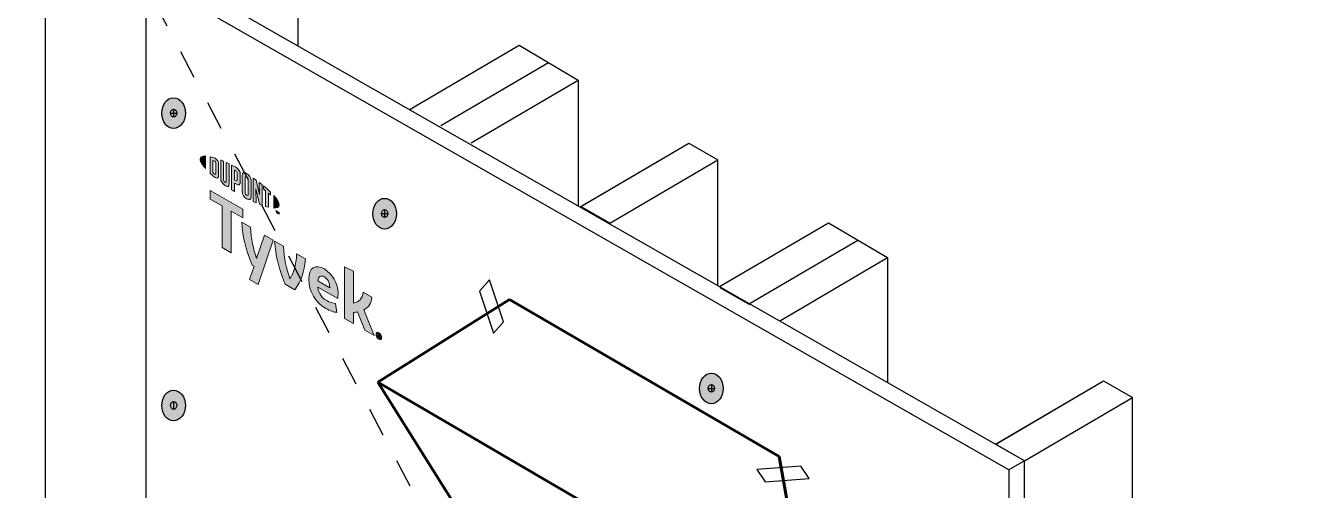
# Model space of a CAD drawing. Extents: x -1279 to 5791, y -3809 to 1769.
# Drawn here: x -236.7 to 158.6, y -1596.5 to -1451.6 of the extents above; entities that cross this region are included whole.
import ezdxf

# ---------------------------------------------------------------- set-up
doc = ezdxf.new("R2010")
doc.units = 0
doc.header["$MEASUREMENT"] = 0
doc.linetypes.add('AI-Linetype-23', pattern=[27, 18, -9])
doc.linetypes.add('AI-Linetype-26', pattern=[18, 9, -9])
for name, color, linetype, lineweight in [('G-ANNO-TTLB', 7, 'Continuous', 0), ('TYVEK', 7, 'Continuous', 0), ('X-REF - TRACED', 7, 'Continuous', 0)]:
    doc.layers.add(name, color=color, linetype=linetype, lineweight=lineweight)

# ---------------------------------------------------------------- blocks, each defined once
blk = doc.blocks.new('Block_123')
at = {"layer": 'TYVEK', "color": 18, "lineweight": 60, "true_color": 0x000000}
for points in [[(-126.92, -1562.66)], [(-126.92, -1734.05)]]:
    blk.add_lwpolyline(points, dxfattribs=at)
blk = doc.blocks.new('Block_167')
at = {"layer": 'TYVEK', "true_color": 0x003b71, "transparency": 33554687}
h = blk.add_hatch(color=156, dxfattribs=at)
h.dxf.hatch_style = 2
edge = h.paths.add_edge_path()
edge.add_ellipse((-190.53, -1478.91), major_axis=(0, 4.78), ratio=0.766948, start_angle=0, end_angle=360)
h = blk.add_hatch(color=156, dxfattribs=at)
h.dxf.hatch_style = 2
edge = h.paths.add_edge_path()
edge.add_ellipse((-124.81, -1510.23), major_axis=(0, 4.78), ratio=0.766948, start_angle=0, end_angle=360)
h = blk.add_hatch(color=156, dxfattribs=at)
h.dxf.hatch_style = 2
edge = h.paths.add_edge_path()
edge.add_ellipse((-23.02, -1564.65), major_axis=(0, 4.78), ratio=0.766948, start_angle=0, end_angle=360)
h = blk.add_hatch(color=156, dxfattribs=at)
h.dxf.hatch_style = 2
edge = h.paths.add_edge_path()
edge.add_ellipse((-190.53, -1569.96), major_axis=(0, 4.78), ratio=0.766948, start_angle=0, end_angle=360)
at = {"layer": 'TYVEK', "color": 18, "lineweight": 25, "true_color": 0x080808}
for p, q in [((-190.53, -1477.64), (-190.53, -1480.11)), ((-191.5, -1478.88), (-189.56, -1478.88)), ((-124.81, -1508.97), (-124.81, -1511.43)), ((-125.79, -1510.2), (-123.84, -1510.2)), ((-24, -1564.62), (-22.05, -1564.62)), ((-23.02, -1563.39), (-23.02, -1565.85)), ((-190.53, -1568.69), (-190.53, -1571.16))]:
    blk.add_line(p, q, dxfattribs=at)
at = {"layer": 'TYVEK', "color": 18, "lineweight": 25, "true_color": 0x000000}
for centre in [(-190.53, -1478.91), (-124.81, -1510.23), (-23.02, -1564.65), (-190.53, -1569.96)]:
    blk.add_ellipse(centre, major_axis=(0, 4.78), ratio=0.766948, dxfattribs=at)
at = {"layer": 'TYVEK', "color": 18, "lineweight": 25, "true_color": 0x080808}
for centre in [(-190.53, -1478.88), (-124.81, -1510.2), (-23.02, -1564.62), (-190.53, -1569.93)]:
    blk.add_ellipse(centre, major_axis=(0, 1.23), ratio=0.788846, dxfattribs=at)
blk = doc.blocks.new('Block_492')
at = {"layer": 'X-REF - TRACED', "true_color": 0x848484, "transparency": 33554687}
h = blk.add_hatch(color=252, dxfattribs=at)
h.dxf.hatch_style = 2
edge = h.paths.add_edge_path()
edge.add_spline(control_points=[(-182.24, -1493.26), (-182.24, -1493.98), (-181.63, -1495.01), (-180.56, -1496.2), (-180.56, -1496.2), (-180.56, -1492.26), (-180.56, -1492.26), (-181.63, -1492.22), (-182.24, -1492.54), (-182.24, -1493.26)], knot_values=[0, 0, 0, 0, 1, 1, 1, 2, 2, 2, 3, 3, 3, 3], degree=3, periodic=0)
h = blk.add_hatch(color=252, dxfattribs=at)
h.dxf.hatch_style = 2
edge = h.paths.add_edge_path()
edge.add_spline(control_points=[(-177.36, -1497.69), (-177.36, -1497.99), (-177.52, -1498), (-177.71, -1497.89), (-177.85, -1497.8), (-178.08, -1497.61), (-178.27, -1497.45), (-178.27, -1497.45), (-178.27, -1493.68), (-178.27, -1493.68), (-178.08, -1493.73), (-177.85, -1493.8), (-177.71, -1493.88), (-177.52, -1493.99), (-177.36, -1494.18), (-177.36, -1494.49), (-177.36, -1494.49), (-177.36, -1497.69), (-177.36, -1497.69)], knot_values=[0, 0, 0, 0, 1, 1, 1, 2, 2, 2, 3, 3, 3, 4, 4, 4, 5, 5, 5, 6, 6, 6, 6], degree=3, periodic=0)
edge = h.paths.add_edge_path()
edge.add_spline(control_points=[(-177.58, -1492.97), (-177.88, -1492.8), (-178.31, -1492.65), (-179.09, -1492.48), (-179.09, -1492.48), (-179.09, -1497.7), (-179.09, -1497.7), (-178.4, -1498.33), (-177.88, -1498.77), (-177.58, -1498.95), (-176.9, -1499.34), (-176.51, -1499.08), (-176.51, -1498.31), (-176.51, -1498.31), (-176.51, -1494.84), (-176.51, -1494.84), (-176.51, -1494.07), (-176.9, -1493.37), (-177.58, -1492.97)], knot_values=[0, 0, 0, 0, 1, 1, 1, 2, 2, 2, 3, 3, 3, 4, 4, 4, 5, 5, 5, 6, 6, 6, 6], degree=3, periodic=0)
h = blk.add_hatch(color=252, dxfattribs=at)
h.dxf.hatch_style = 2
edge = h.paths.add_edge_path()
edge.add_spline(control_points=[(-174.12, -1500.17), (-174.12, -1500.47), (-174.21, -1500.61), (-174.54, -1500.38), (-174.86, -1500.15), (-174.95, -1499.94), (-174.95, -1499.58), (-174.95, -1499.58), (-174.95, -1493.89), (-174.95, -1493.89), (-175.16, -1493.8), (-175.64, -1493.6), (-175.84, -1493.51), (-175.84, -1493.51), (-175.84, -1499.26), (-175.84, -1499.26), (-175.84, -1500.18), (-175.46, -1500.76), (-174.54, -1501.42), (-173.69, -1502.01), (-173.18, -1501.82), (-173.18, -1500.8), (-173.18, -1500.8), (-173.18, -1494.73), (-173.18, -1494.73), (-173.35, -1494.64), (-173.93, -1494.36), (-174.12, -1494.28), (-174.12, -1494.28), (-174.12, -1500.17), (-174.12, -1500.17)], knot_values=[0, 0, 0, 0, 1, 1, 1, 2, 2, 2, 3, 3, 3, 4, 4, 4, 5, 5, 5, 6, 6, 6, 7, 7, 7, 8, 8, 8, 9, 9, 9, 10, 10, 10, 10], degree=3, periodic=0)
h = blk.add_hatch(color=252, dxfattribs=at)
h.dxf.hatch_style = 2
edge = h.paths.add_edge_path()
edge.add_spline(control_points=[(-170.7, -1499.65), (-170.7, -1499.98), (-170.8, -1500.09), (-171.18, -1499.87), (-171.18, -1499.87), (-171.51, -1499.68), (-171.51, -1499.68), (-171.51, -1499.68), (-171.51, -1496.66), (-171.51, -1496.66), (-171.36, -1496.73), (-171.28, -1496.78), (-171.19, -1496.83), (-170.78, -1497.07), (-170.7, -1497.29), (-170.7, -1497.63), (-170.7, -1497.63), (-170.7, -1499.65), (-170.7, -1499.65)], knot_values=[0, 0, 0, 0, 1, 1, 1, 2, 2, 2, 3, 3, 3, 4, 4, 4, 5, 5, 5, 6, 6, 6, 6], degree=3, periodic=0)
edge = h.paths.add_edge_path()
edge.add_spline(control_points=[(-171.14, -1495.79), (-171.3, -1495.7), (-171.9, -1495.38), (-172.44, -1495.1), (-172.44, -1495.1), (-172.44, -1502.75), (-172.44, -1502.75), (-172.26, -1502.87), (-171.77, -1503.18), (-171.51, -1503.34), (-171.51, -1503.34), (-171.51, -1500.74), (-171.51, -1500.74), (-171.51, -1500.74), (-171.14, -1500.95), (-171.14, -1500.95), (-170.16, -1501.52), (-169.75, -1501.25), (-169.75, -1500.28), (-169.75, -1500.28), (-169.75, -1498.02), (-169.75, -1498.02), (-169.75, -1497.07), (-170.21, -1496.33), (-171.14, -1495.79)], knot_values=[0, 0, 0, 0, 1, 1, 1, 2, 2, 2, 3, 3, 3, 4, 4, 4, 5, 5, 5, 6, 6, 6, 7, 7, 7, 8, 8, 8, 8], degree=3, periodic=0)
h = blk.add_hatch(color=252, dxfattribs=at)
h.dxf.hatch_style = 2
edge = h.paths.add_edge_path()
edge.add_spline(control_points=[(-167.35, -1504.26), (-167.35, -1504.56), (-167.43, -1504.66), (-167.77, -1504.48), (-168.11, -1504.3), (-168.2, -1504.08), (-168.2, -1503.76), (-168.2, -1503.76), (-168.2, -1498.99), (-168.2, -1498.99), (-168.2, -1498.68), (-168.11, -1498.56), (-167.77, -1498.77), (-167.43, -1498.97), (-167.35, -1499.18), (-167.35, -1499.48), (-167.35, -1499.48), (-167.35, -1504.26), (-167.35, -1504.26)], knot_values=[0, 0, 0, 0, 1, 1, 1, 2, 2, 2, 3, 3, 3, 4, 4, 4, 5, 5, 5, 6, 6, 6, 6], degree=3, periodic=0)
edge = h.paths.add_edge_path()
edge.add_spline(control_points=[(-167.77, -1497.7), (-168.63, -1497.15), (-169.15, -1497.29), (-169.15, -1498.29), (-169.15, -1498.29), (-169.15, -1503.3), (-169.15, -1503.3), (-169.15, -1504.37), (-168.68, -1505.07), (-167.77, -1505.56), (-166.87, -1506.03), (-166.4, -1505.91), (-166.4, -1504.78), (-166.4, -1504.78), (-166.4, -1500), (-166.4, -1500), (-166.4, -1498.92), (-166.82, -1498.29), (-167.77, -1497.7)], knot_values=[0, 0, 0, 0, 1, 1, 1, 2, 2, 2, 3, 3, 3, 4, 4, 4, 5, 5, 5, 6, 6, 6, 6], degree=3, periodic=0)
h = blk.add_hatch(color=252, dxfattribs=at)
h.dxf.hatch_style = 2
edge = h.paths.add_edge_path()
edge.add_spline(control_points=[(-163.79, -1504.25), (-163.79, -1504.25), (-164.84, -1499.76), (-164.84, -1499.76), (-165.12, -1499.55), (-165.46, -1499.31), (-165.72, -1499.13), (-165.72, -1499.13), (-165.72, -1506.48), (-165.72, -1506.48), (-165.54, -1506.56), (-165.07, -1506.78), (-164.82, -1506.88), (-164.82, -1506.88), (-164.9, -1502.51), (-164.9, -1502.51), (-164.9, -1502.51), (-163.79, -1507.3), (-163.79, -1507.3), (-163.56, -1507.4), (-163.22, -1507.53), (-162.99, -1507.61), (-162.99, -1507.61), (-162.99, -1501.15), (-162.99, -1501.15), (-163.23, -1500.97), (-163.65, -1500.64), (-163.86, -1500.48), (-163.86, -1500.48), (-163.79, -1504.25), (-163.79, -1504.25)], knot_values=[0, 0, 0, 0, 1, 1, 1, 2, 2, 2, 3, 3, 3, 4, 4, 4, 5, 5, 5, 6, 6, 6, 7, 7, 7, 8, 8, 8, 9, 9, 9, 10, 10, 10, 10], degree=3, periodic=0)
h = blk.add_hatch(color=252, dxfattribs=at)
h.dxf.hatch_style = 2
edge = h.paths.add_edge_path()
edge.add_spline(control_points=[(-162.53, -1502.55), (-162.3, -1502.73), (-162.07, -1502.92), (-161.85, -1503.1), (-161.85, -1503.1), (-161.85, -1507.98), (-161.85, -1507.98), (-161.64, -1508.05), (-161.26, -1508.15), (-161.01, -1508.21), (-161.01, -1508.21), (-161.01, -1503.82), (-161.01, -1503.82), (-160.76, -1504.03), (-160.53, -1504.24), (-160.32, -1504.43), (-160.32, -1504.43), (-160.32, -1503.48), (-160.32, -1503.48), (-160.99, -1502.84), (-161.7, -1502.21), (-162.53, -1501.53), (-162.53, -1501.53), (-162.53, -1502.55), (-162.53, -1502.55)], knot_values=[0, 0, 0, 0, 1, 1, 1, 2, 2, 2, 3, 3, 3, 4, 4, 4, 5, 5, 5, 6, 6, 6, 7, 7, 7, 8, 8, 8, 8], degree=3, periodic=0)
h = blk.add_hatch(color=252, dxfattribs=at)
h.dxf.hatch_style = 2
edge = h.paths.add_edge_path()
edge.add_spline(control_points=[(-157.63, -1507.46), (-157.63, -1508.19), (-158.25, -1508.51), (-159.31, -1508.47), (-159.31, -1508.47), (-159.31, -1504.53), (-159.31, -1504.53), (-158.25, -1505.72), (-157.63, -1506.75), (-157.63, -1507.46)], knot_values=[0, 0, 0, 0, 1, 1, 1, 2, 2, 2, 3, 3, 3, 3], degree=3, periodic=0)
h = blk.add_hatch(color=252, dxfattribs=at)
h.dxf.hatch_style = 2
edge = h.paths.add_edge_path()
edge.add_spline(control_points=[(-158.13, -1509.55), (-158.13, -1509.55), (-158.03, -1509.61), (-158.03, -1509.61), (-158.03, -1509.61), (-157.88, -1509.96), (-157.88, -1509.96), (-157.88, -1509.96), (-157.73, -1509.78), (-157.73, -1509.78), (-157.73, -1509.78), (-157.63, -1509.84), (-157.63, -1509.84), (-157.63, -1509.84), (-157.63, -1510.4), (-157.63, -1510.4), (-157.63, -1510.4), (-157.73, -1510.35), (-157.73, -1510.35), (-157.73, -1510.35), (-157.73, -1509.95), (-157.73, -1509.95), (-157.73, -1509.95), (-157.88, -1510.13), (-157.88, -1510.13), (-157.88, -1510.13), (-157.89, -1510.13), (-157.89, -1510.13), (-157.89, -1510.13), (-158.04, -1509.77), (-158.04, -1509.77), (-158.04, -1509.77), (-158.04, -1510.17), (-158.04, -1510.17), (-158.04, -1510.17), (-158.13, -1510.12), (-158.13, -1510.12), (-158.13, -1510.12), (-158.13, -1509.55), (-158.13, -1509.55)], knot_values=[0, 0, 0, 0, 1, 1, 1, 2, 2, 2, 3, 3, 3, 4, 4, 4, 5, 5, 5, 6, 6, 6, 7, 7, 7, 8, 8, 8, 9, 9, 9, 10, 10, 10, 11, 11, 11, 12, 12, 12, 13, 13, 13, 13], degree=3, periodic=0)
edge = h.paths.add_edge_path()
edge.add_spline(control_points=[(-158.49, -1509.44), (-158.49, -1509.44), (-158.64, -1509.36), (-158.64, -1509.36), (-158.64, -1509.36), (-158.64, -1509.26), (-158.64, -1509.26), (-158.64, -1509.26), (-158.24, -1509.49), (-158.24, -1509.49), (-158.24, -1509.49), (-158.24, -1509.59), (-158.24, -1509.59), (-158.24, -1509.59), (-158.39, -1509.5), (-158.39, -1509.5), (-158.39, -1509.5), (-158.39, -1509.97), (-158.39, -1509.97), (-158.39, -1509.97), (-158.49, -1509.91), (-158.49, -1509.91), (-158.49, -1509.91), (-158.49, -1509.44), (-158.49, -1509.44)], knot_values=[0, 0, 0, 0, 1, 1, 1, 2, 2, 2, 3, 3, 3, 4, 4, 4, 5, 5, 5, 6, 6, 6, 7, 7, 7, 8, 8, 8, 8], degree=3, periodic=0)
at = {"layer": 'X-REF - TRACED'}
for points, knots in [([(-182.24, -1493.26), (-182.24, -1493.98), (-181.63, -1495.01), (-180.56, -1496.2), (-180.56, -1496.2), (-180.56, -1492.26), (-180.56, -1492.26), (-181.63, -1492.22), (-182.24, -1492.54), (-182.24, -1493.26)], [0, 0, 0, 0, 1, 1, 1, 2, 2, 2, 3, 3, 3, 3]), ([(-177.58, -1492.97), (-177.88, -1492.8), (-178.31, -1492.65), (-179.09, -1492.48), (-179.09, -1492.48), (-179.09, -1497.7), (-179.09, -1497.7), (-178.4, -1498.33), (-177.88, -1498.77), (-177.58, -1498.95), (-176.9, -1499.34), (-176.51, -1499.08), (-176.51, -1498.31), (-176.51, -1498.31), (-176.51, -1494.84), (-176.51, -1494.84), (-176.51, -1494.07), (-176.9, -1493.37), (-177.58, -1492.97)], [0, 0, 0, 0, 1, 1, 1, 2, 2, 2, 3, 3, 3, 4, 4, 4, 5, 5, 5, 6, 6, 6, 6]), ([(-177.36, -1497.69), (-177.36, -1497.99), (-177.52, -1498), (-177.71, -1497.89), (-177.85, -1497.8), (-178.08, -1497.61), (-178.27, -1497.45), (-178.27, -1497.45), (-178.27, -1493.68), (-178.27, -1493.68), (-178.08, -1493.73), (-177.85, -1493.8), (-177.71, -1493.88), (-177.52, -1493.99), (-177.36, -1494.18), (-177.36, -1494.49), (-177.36, -1494.49), (-177.36, -1497.69), (-177.36, -1497.69)], [0, 0, 0, 0, 1, 1, 1, 2, 2, 2, 3, 3, 3, 4, 4, 4, 5, 5, 5, 6, 6, 6, 6]), ([(-174.12, -1500.17), (-174.12, -1500.47), (-174.21, -1500.61), (-174.54, -1500.38), (-174.86, -1500.15), (-174.95, -1499.94), (-174.95, -1499.58), (-174.95, -1499.58), (-174.95, -1493.89), (-174.95, -1493.89), (-175.16, -1493.8), (-175.64, -1493.6), (-175.84, -1493.51), (-175.84, -1493.51), (-175.84, -1499.26), (-175.84, -1499.26), (-175.84, -1500.18), (-175.46, -1500.76), (-174.54, -1501.42), (-173.69, -1502.01), (-173.18, -1501.82), (-173.18, -1500.8), (-173.18, -1500.8), (-173.18, -1494.73), (-173.18, -1494.73), (-173.35, -1494.64), (-173.93, -1494.36), (-174.12, -1494.28), (-174.12, -1494.28), (-174.12, -1500.17), (-174.12, -1500.17)], [0, 0, 0, 0, 1, 1, 1, 2, 2, 2, 3, 3, 3, 4, 4, 4, 5, 5, 5, 6, 6, 6, 7, 7, 7, 8, 8, 8, 9, 9, 9, 10, 10, 10, 10]), ([(-171.14, -1495.79), (-171.3, -1495.7), (-171.9, -1495.38), (-172.44, -1495.1), (-172.44, -1495.1), (-172.44, -1502.75), (-172.44, -1502.75), (-172.26, -1502.87), (-171.77, -1503.18), (-171.51, -1503.34), (-171.51, -1503.34), (-171.51, -1500.74), (-171.51, -1500.74), (-171.51, -1500.74), (-171.14, -1500.95), (-171.14, -1500.95), (-170.16, -1501.52), (-169.75, -1501.25), (-169.75, -1500.28), (-169.75, -1500.28), (-169.75, -1498.02), (-169.75, -1498.02), (-169.75, -1497.07), (-170.21, -1496.33), (-171.14, -1495.79)], [0, 0, 0, 0, 1, 1, 1, 2, 2, 2, 3, 3, 3, 4, 4, 4, 5, 5, 5, 6, 6, 6, 7, 7, 7, 8, 8, 8, 8]), ([(-170.7, -1499.65), (-170.7, -1499.98), (-170.8, -1500.09), (-171.18, -1499.87), (-171.18, -1499.87), (-171.51, -1499.68), (-171.51, -1499.68), (-171.51, -1499.68), (-171.51, -1496.66), (-171.51, -1496.66), (-171.36, -1496.73), (-171.28, -1496.78), (-171.19, -1496.83), (-170.78, -1497.07), (-170.7, -1497.29), (-170.7, -1497.63), (-170.7, -1497.63), (-170.7, -1499.65), (-170.7, -1499.65)], [0, 0, 0, 0, 1, 1, 1, 2, 2, 2, 3, 3, 3, 4, 4, 4, 5, 5, 5, 6, 6, 6, 6]), ([(-167.77, -1497.7), (-168.63, -1497.15), (-169.15, -1497.29), (-169.15, -1498.29), (-169.15, -1498.29), (-169.15, -1503.3), (-169.15, -1503.3), (-169.15, -1504.37), (-168.68, -1505.07), (-167.77, -1505.56), (-166.87, -1506.03), (-166.4, -1505.91), (-166.4, -1504.78), (-166.4, -1504.78), (-166.4, -1500), (-166.4, -1500), (-166.4, -1498.92), (-166.82, -1498.29), (-167.77, -1497.7)], [0, 0, 0, 0, 1, 1, 1, 2, 2, 2, 3, 3, 3, 4, 4, 4, 5, 5, 5, 6, 6, 6, 6]), ([(-167.35, -1504.26), (-167.35, -1504.56), (-167.43, -1504.66), (-167.77, -1504.48), (-168.11, -1504.3), (-168.2, -1504.08), (-168.2, -1503.76), (-168.2, -1503.76), (-168.2, -1498.99), (-168.2, -1498.99), (-168.2, -1498.68), (-168.11, -1498.56), (-167.77, -1498.77), (-167.43, -1498.97), (-167.35, -1499.18), (-167.35, -1499.48), (-167.35, -1499.48), (-167.35, -1504.26), (-167.35, -1504.26)], [0, 0, 0, 0, 1, 1, 1, 2, 2, 2, 3, 3, 3, 4, 4, 4, 5, 5, 5, 6, 6, 6, 6]), ([(-163.79, -1504.25), (-163.79, -1504.25), (-164.84, -1499.76), (-164.84, -1499.76), (-165.12, -1499.55), (-165.46, -1499.31), (-165.72, -1499.13), (-165.72, -1499.13), (-165.72, -1506.48), (-165.72, -1506.48), (-165.54, -1506.56), (-165.07, -1506.78), (-164.82, -1506.88), (-164.82, -1506.88), (-164.9, -1502.51), (-164.9, -1502.51), (-164.9, -1502.51), (-163.79, -1507.3), (-163.79, -1507.3), (-163.56, -1507.4), (-163.22, -1507.53), (-162.99, -1507.61), (-162.99, -1507.61), (-162.99, -1501.15), (-162.99, -1501.15), (-163.23, -1500.97), (-163.65, -1500.64), (-163.86, -1500.48), (-163.86, -1500.48), (-163.79, -1504.25), (-163.79, -1504.25)], [0, 0, 0, 0, 1, 1, 1, 2, 2, 2, 3, 3, 3, 4, 4, 4, 5, 5, 5, 6, 6, 6, 7, 7, 7, 8, 8, 8, 9, 9, 9, 10, 10, 10, 10]), ([(-162.53, -1502.55), (-162.3, -1502.73), (-162.07, -1502.92), (-161.85, -1503.1), (-161.85, -1503.1), (-161.85, -1507.98), (-161.85, -1507.98), (-161.64, -1508.05), (-161.26, -1508.15), (-161.01, -1508.21), (-161.01, -1508.21), (-161.01, -1503.82), (-161.01, -1503.82), (-160.76, -1504.03), (-160.53, -1504.24), (-160.32, -1504.43), (-160.32, -1504.43), (-160.32, -1503.48), (-160.32, -1503.48), (-160.99, -1502.84), (-161.7, -1502.21), (-162.53, -1501.53), (-162.53, -1501.53), (-162.53, -1502.55), (-162.53, -1502.55)], [0, 0, 0, 0, 1, 1, 1, 2, 2, 2, 3, 3, 3, 4, 4, 4, 5, 5, 5, 6, 6, 6, 7, 7, 7, 8, 8, 8, 8]), ([(-157.63, -1507.46), (-157.63, -1508.19), (-158.25, -1508.51), (-159.31, -1508.47), (-159.31, -1508.47), (-159.31, -1504.53), (-159.31, -1504.53), (-158.25, -1505.72), (-157.63, -1506.75), (-157.63, -1507.46)], [0, 0, 0, 0, 1, 1, 1, 2, 2, 2, 3, 3, 3, 3]), ([(-158.49, -1509.44), (-158.49, -1509.44), (-158.64, -1509.36), (-158.64, -1509.36), (-158.64, -1509.36), (-158.64, -1509.26), (-158.64, -1509.26), (-158.64, -1509.26), (-158.24, -1509.49), (-158.24, -1509.49), (-158.24, -1509.49), (-158.24, -1509.59), (-158.24, -1509.59), (-158.24, -1509.59), (-158.39, -1509.5), (-158.39, -1509.5), (-158.39, -1509.5), (-158.39, -1509.97), (-158.39, -1509.97), (-158.39, -1509.97), (-158.49, -1509.91), (-158.49, -1509.91), (-158.49, -1509.91), (-158.49, -1509.44), (-158.49, -1509.44)], [0, 0, 0, 0, 1, 1, 1, 2, 2, 2, 3, 3, 3, 4, 4, 4, 5, 5, 5, 6, 6, 6, 7, 7, 7, 8, 8, 8, 8]), ([(-158.13, -1509.55), (-158.13, -1509.55), (-158.03, -1509.61), (-158.03, -1509.61), (-158.03, -1509.61), (-157.88, -1509.96), (-157.88, -1509.96), (-157.88, -1509.96), (-157.73, -1509.78), (-157.73, -1509.78), (-157.73, -1509.78), (-157.63, -1509.84), (-157.63, -1509.84), (-157.63, -1509.84), (-157.63, -1510.4), (-157.63, -1510.4), (-157.63, -1510.4), (-157.73, -1510.35), (-157.73, -1510.35), (-157.73, -1510.35), (-157.73, -1509.95), (-157.73, -1509.95), (-157.73, -1509.95), (-157.88, -1510.13), (-157.88, -1510.13), (-157.88, -1510.13), (-157.89, -1510.13), (-157.89, -1510.13), (-157.89, -1510.13), (-158.04, -1509.77), (-158.04, -1509.77), (-158.04, -1509.77), (-158.04, -1510.17), (-158.04, -1510.17), (-158.04, -1510.17), (-158.13, -1510.12), (-158.13, -1510.12), (-158.13, -1510.12), (-158.13, -1509.55), (-158.13, -1509.55)], [0, 0, 0, 0, 1, 1, 1, 2, 2, 2, 3, 3, 3, 4, 4, 4, 5, 5, 5, 6, 6, 6, 7, 7, 7, 8, 8, 8, 9, 9, 9, 10, 10, 10, 11, 11, 11, 12, 12, 12, 13, 13, 13, 13])]:
    blk.add_open_spline(points, degree=3, knots=knots, dxfattribs=at)
blk = doc.blocks.new('Block_496')
at = {"layer": 'X-REF - TRACED', "true_color": 0x848484, "transparency": 33554687}
h = blk.add_hatch(color=252, dxfattribs=at)
h.dxf.hatch_style = 2
h.paths.add_polyline_path([(-168.99, -1508.79), (-179.09, -1502.96), (-179.09, -1505.7), (-175.44, -1507.81), (-175.44, -1520.8), (-172.63, -1522.42), (-172.63, -1509.43), (-168.99, -1511.53)])
h = blk.add_hatch(color=252, dxfattribs=at)
h.dxf.hatch_style = 2
edge = h.paths.add_edge_path()
edge.add_spline(control_points=[(-152.2, -1522.73), (-152.37, -1526.48), (-153.12, -1528.66), (-154.27, -1530.53), (-155.39, -1527.34), (-156.12, -1524.31), (-156.33, -1520.35), (-156.33, -1520.35), (-159.06, -1518.77), (-159.06, -1518.77), (-158.77, -1523.46), (-157.88, -1526.87), (-155.76, -1532.16), (-155.76, -1532.16), (-152.76, -1533.9), (-152.76, -1533.9), (-150.72, -1531), (-149.88, -1528.59), (-149.49, -1524.3), (-149.49, -1524.3), (-152.2, -1522.73), (-152.2, -1522.73)], knot_values=[0, 0, 0, 0, 1, 1, 1, 2, 2, 2, 3, 3, 3, 4, 4, 4, 5, 5, 5, 6, 6, 6, 7, 7, 7, 7], degree=3, periodic=0)
h = blk.add_hatch(color=252, dxfattribs=at)
h.dxf.hatch_style = 2
edge = h.paths.add_edge_path()
edge.add_spline(control_points=[(-145.63, -1531.18), (-145.63, -1531.18), (-141.9, -1533.33), (-141.9, -1533.33), (-141.9, -1533.33), (-141.9, -1533.06), (-141.9, -1533.06), (-141.9, -1531.8), (-142.49, -1530.54), (-143.57, -1529.92), (-144.7, -1529.26), (-145.45, -1529.76), (-145.63, -1531.18)], knot_values=[0, 0, 0, 0, 1, 1, 1, 2, 2, 2, 3, 3, 3, 4, 4, 4, 4], degree=3, periodic=0)
edge = h.paths.add_edge_path()
edge.add_spline(control_points=[(-139.68, -1540.95), (-140.55, -1540.91), (-141.82, -1540.48), (-143.11, -1539.74), (-146.27, -1537.91), (-148.43, -1534.37), (-148.43, -1530.64), (-148.43, -1527.07), (-146.45, -1525.78), (-143.57, -1527.45), (-141, -1528.93), (-139.31, -1532), (-139.31, -1535.01), (-139.31, -1535.68), (-139.35, -1536.24), (-139.39, -1536.67), (-139.39, -1536.67), (-145.59, -1533.09), (-145.59, -1533.09), (-145.33, -1535.04), (-144.41, -1536.38), (-142.84, -1537.29), (-141.88, -1537.84), (-140.96, -1538.13), (-140.11, -1538.21), (-140.11, -1538.21), (-139.68, -1540.95), (-139.68, -1540.95)], knot_values=[0, 0, 0, 0, 1, 1, 1, 2, 2, 2, 3, 3, 3, 4, 4, 4, 5, 5, 5, 6, 6, 6, 7, 7, 7, 8, 8, 8, 9, 9, 9, 9], degree=3, periodic=0)
h = blk.add_hatch(color=252, dxfattribs=at)
h.dxf.hatch_style = 2
edge = h.paths.add_edge_path()
edge.add_spline(control_points=[(-131.29, -1540.16), (-131.29, -1540.16), (-128.03, -1548.17), (-128.03, -1548.17), (-128.03, -1548.17), (-130.97, -1546.48), (-130.97, -1546.48), (-130.97, -1546.48), (-133.23, -1540.79), (-133.23, -1540.79), (-133.64, -1540.89), (-134.07, -1540.98), (-134.54, -1541.04), (-134.54, -1541.04), (-134.54, -1544.42), (-134.54, -1544.42), (-134.54, -1544.42), (-137.25, -1542.85), (-137.25, -1542.85), (-137.25, -1542.85), (-137.25, -1526.73), (-137.25, -1526.73), (-137.25, -1526.73), (-134.54, -1528.14), (-134.54, -1528.14), (-134.54, -1528.14), (-134.54, -1538.05), (-134.54, -1538.05), (-132.7, -1537.75), (-131.8, -1536.69), (-131.48, -1534.69), (-131.48, -1534.69), (-128.8, -1536.24), (-128.8, -1536.24), (-128.86, -1538.14), (-129.72, -1539.38), (-131.29, -1540.16)], knot_values=[0, 0, 0, 0, 1, 1, 1, 2, 2, 2, 3, 3, 3, 4, 4, 4, 5, 5, 5, 6, 6, 6, 7, 7, 7, 8, 8, 8, 9, 9, 9, 10, 10, 10, 11, 11, 11, 12, 12, 12, 12], degree=3, periodic=0)
at = {"layer": 'X-REF - TRACED'}
blk.add_lwpolyline([(-168.99, -1508.79), (-179.09, -1502.96), (-179.09, -1505.7), (-175.44, -1507.81), (-175.44, -1520.8), (-172.63, -1522.42), (-172.63, -1509.43), (-168.99, -1511.53)], close=True, dxfattribs=at)
for points, knots in [([(-152.2, -1522.73), (-152.37, -1526.48), (-153.12, -1528.66), (-154.27, -1530.53), (-155.39, -1527.34), (-156.12, -1524.31), (-156.33, -1520.35), (-156.33, -1520.35), (-159.06, -1518.77), (-159.06, -1518.77), (-158.77, -1523.46), (-157.88, -1526.87), (-155.76, -1532.16), (-155.76, -1532.16), (-152.76, -1533.9), (-152.76, -1533.9), (-150.72, -1531), (-149.88, -1528.59), (-149.49, -1524.3), (-149.49, -1524.3), (-152.2, -1522.73), (-152.2, -1522.73)], [0, 0, 0, 0, 1, 1, 1, 2, 2, 2, 3, 3, 3, 4, 4, 4, 5, 5, 5, 6, 6, 6, 7, 7, 7, 7]), ([(-139.68, -1540.95), (-140.55, -1540.91), (-141.82, -1540.48), (-143.11, -1539.74), (-146.27, -1537.91), (-148.43, -1534.37), (-148.43, -1530.64), (-148.43, -1527.07), (-146.45, -1525.78), (-143.57, -1527.45), (-141, -1528.93), (-139.31, -1532), (-139.31, -1535.01), (-139.31, -1535.68), (-139.35, -1536.24), (-139.39, -1536.67), (-139.39, -1536.67), (-145.59, -1533.09), (-145.59, -1533.09), (-145.33, -1535.04), (-144.41, -1536.38), (-142.84, -1537.29), (-141.88, -1537.84), (-140.96, -1538.13), (-140.11, -1538.21), (-140.11, -1538.21), (-139.68, -1540.95), (-139.68, -1540.95)], [0, 0, 0, 0, 1, 1, 1, 2, 2, 2, 3, 3, 3, 4, 4, 4, 5, 5, 5, 6, 6, 6, 7, 7, 7, 8, 8, 8, 9, 9, 9, 9]), ([(-145.63, -1531.18), (-145.63, -1531.18), (-141.9, -1533.33), (-141.9, -1533.33), (-141.9, -1533.33), (-141.9, -1533.06), (-141.9, -1533.06), (-141.9, -1531.8), (-142.49, -1530.54), (-143.57, -1529.92), (-144.7, -1529.26), (-145.45, -1529.76), (-145.63, -1531.18)], [0, 0, 0, 0, 1, 1, 1, 2, 2, 2, 3, 3, 3, 4, 4, 4, 4]), ([(-131.29, -1540.16), (-131.29, -1540.16), (-128.03, -1548.17), (-128.03, -1548.17), (-128.03, -1548.17), (-130.97, -1546.48), (-130.97, -1546.48), (-130.97, -1546.48), (-133.23, -1540.79), (-133.23, -1540.79), (-133.64, -1540.89), (-134.07, -1540.98), (-134.54, -1541.04), (-134.54, -1541.04), (-134.54, -1544.42), (-134.54, -1544.42), (-134.54, -1544.42), (-137.25, -1542.85), (-137.25, -1542.85), (-137.25, -1542.85), (-137.25, -1526.73), (-137.25, -1526.73), (-137.25, -1526.73), (-134.54, -1528.14), (-134.54, -1528.14), (-134.54, -1528.14), (-134.54, -1538.05), (-134.54, -1538.05), (-132.7, -1537.75), (-131.8, -1536.69), (-131.48, -1534.69), (-131.48, -1534.69), (-128.8, -1536.24), (-128.8, -1536.24), (-128.86, -1538.14), (-129.72, -1539.38), (-131.29, -1540.16)], [0, 0, 0, 0, 1, 1, 1, 2, 2, 2, 3, 3, 3, 4, 4, 4, 5, 5, 5, 6, 6, 6, 7, 7, 7, 8, 8, 8, 9, 9, 9, 10, 10, 10, 11, 11, 11, 12, 12, 12, 12])]:
    blk.add_open_spline(points, degree=3, knots=knots, dxfattribs=at)
blk = doc.blocks.new('Block_495')
at = {"layer": 'X-REF - TRACED', "true_color": 0x848484, "transparency": 33554687}
h = blk.add_hatch(color=252, dxfattribs=at)
h.dxf.hatch_style = 2
edge = h.paths.add_edge_path()
edge.add_spline(control_points=[(-162.25, -1516.93), (-162.25, -1516.93), (-164.68, -1524.18), (-164.68, -1524.18), (-165.71, -1521.15), (-166.38, -1518.22), (-166.59, -1514.43), (-166.59, -1514.43), (-169.31, -1512.85), (-169.31, -1512.85), (-169.02, -1517.54), (-168.14, -1520.95), (-166.02, -1526.24), (-166.02, -1526.24), (-165.47, -1526.56), (-165.47, -1526.56), (-165.47, -1526.56), (-166.86, -1530.7), (-166.86, -1530.7), (-166.86, -1530.7), (-164.16, -1532.26), (-164.16, -1532.26), (-164.16, -1532.26), (-159.54, -1518.49), (-159.54, -1518.49), (-159.54, -1518.49), (-162.25, -1516.93), (-162.25, -1516.93)], knot_values=[0, 0, 0, 0, 1, 1, 1, 2, 2, 2, 3, 3, 3, 4, 4, 4, 5, 5, 5, 6, 6, 6, 7, 7, 7, 8, 8, 8, 9, 9, 9, 9], degree=3, periodic=0)
at = {"layer": 'X-REF - TRACED'}
blk.add_open_spline([(-162.25, -1516.93), (-162.25, -1516.93), (-164.68, -1524.18), (-164.68, -1524.18), (-165.71, -1521.15), (-166.38, -1518.22), (-166.59, -1514.43), (-166.59, -1514.43), (-169.31, -1512.85), (-169.31, -1512.85), (-169.02, -1517.54), (-168.14, -1520.95), (-166.02, -1526.24), (-166.02, -1526.24), (-165.47, -1526.56), (-165.47, -1526.56), (-165.47, -1526.56), (-166.86, -1530.7), (-166.86, -1530.7), (-166.86, -1530.7), (-164.16, -1532.26), (-164.16, -1532.26), (-164.16, -1532.26), (-159.54, -1518.49), (-159.54, -1518.49), (-159.54, -1518.49), (-162.25, -1516.93), (-162.25, -1516.93)], degree=3, knots=[0, 0, 0, 0, 1, 1, 1, 2, 2, 2, 3, 3, 3, 4, 4, 4, 5, 5, 5, 6, 6, 6, 7, 7, 7, 8, 8, 8, 9, 9, 9, 9], dxfattribs=at)
blk.add_blockref('Block_496', (0, 0), dxfattribs=at)
blk = doc.blocks.new('Block_497')
at = {"layer": 'X-REF - TRACED', "true_color": 0x848484, "transparency": 33554687}
h = blk.add_hatch(color=252, dxfattribs=at)
h.dxf.hatch_style = 2
edge = h.paths.add_edge_path()
edge.add_spline(control_points=[(-126.73, -1547.86), (-126.73, -1547.86), (-126.73, -1548.16), (-126.73, -1548.16), (-126.73, -1548.16), (-126.62, -1548.22), (-126.62, -1548.22), (-126.51, -1548.29), (-126.45, -1548.29), (-126.45, -1548.17), (-126.45, -1548.06), (-126.51, -1547.99), (-126.62, -1547.93), (-126.62, -1547.93), (-126.73, -1547.86), (-126.73, -1547.86)], knot_values=[0, 0, 0, 0, 1, 1, 1, 2, 2, 2, 3, 3, 3, 4, 4, 4, 5, 5, 5, 5], degree=3, periodic=0)
edge = h.paths.add_edge_path()
edge.add_spline(control_points=[(-126.93, -1547.57), (-126.93, -1547.57), (-126.62, -1547.74), (-126.62, -1547.74), (-126.39, -1547.88), (-126.27, -1548.07), (-126.27, -1548.28), (-126.27, -1548.42), (-126.33, -1548.49), (-126.44, -1548.48), (-126.38, -1548.64), (-126.31, -1548.81), (-126.21, -1549), (-126.21, -1549), (-126.44, -1548.87), (-126.44, -1548.87), (-126.52, -1548.7), (-126.58, -1548.55), (-126.63, -1548.4), (-126.63, -1548.4), (-126.73, -1548.34), (-126.73, -1548.34), (-126.73, -1548.34), (-126.73, -1548.7), (-126.73, -1548.7), (-126.73, -1548.7), (-126.93, -1548.58), (-126.93, -1548.58), (-126.93, -1548.58), (-126.93, -1547.57), (-126.93, -1547.57)], knot_values=[0, 0, 0, 0, 1, 1, 1, 2, 2, 2, 3, 3, 3, 4, 4, 4, 5, 5, 5, 6, 6, 6, 7, 7, 7, 8, 8, 8, 9, 9, 9, 10, 10, 10, 10], degree=3, periodic=0)
edge = h.paths.add_edge_path()
edge.add_spline(control_points=[(-126.61, -1547.49), (-127.04, -1547.24), (-127.28, -1547.38), (-127.28, -1547.89), (-127.28, -1548.4), (-127.04, -1548.82), (-126.61, -1549.07), (-126.19, -1549.31), (-125.94, -1549.17), (-125.94, -1548.66), (-125.94, -1548.16), (-126.19, -1547.73), (-126.61, -1547.49)], knot_values=[0, 0, 0, 0, 1, 1, 1, 2, 2, 2, 3, 3, 3, 4, 4, 4, 4], degree=3, periodic=0)
edge = h.paths.add_edge_path()
edge.add_spline(control_points=[(-126.61, -1547.28), (-126.08, -1547.59), (-125.74, -1548.17), (-125.74, -1548.78), (-125.74, -1549.39), (-126.09, -1549.57), (-126.61, -1549.26), (-127.14, -1548.96), (-127.48, -1548.38), (-127.48, -1547.77), (-127.48, -1547.17), (-127.14, -1546.98), (-126.61, -1547.28)], knot_values=[0, 0, 0, 0, 1, 1, 1, 2, 2, 2, 3, 3, 3, 4, 4, 4, 4], degree=3, periodic=0)
at = {"layer": 'X-REF - TRACED'}
for points, knots in [([(-126.61, -1547.28), (-126.08, -1547.59), (-125.74, -1548.17), (-125.74, -1548.78), (-125.74, -1549.39), (-126.09, -1549.57), (-126.61, -1549.26), (-127.14, -1548.96), (-127.48, -1548.38), (-127.48, -1547.77), (-127.48, -1547.17), (-127.14, -1546.98), (-126.61, -1547.28)], [0, 0, 0, 0, 1, 1, 1, 2, 2, 2, 3, 3, 3, 4, 4, 4, 4]), ([(-126.61, -1547.49), (-127.04, -1547.24), (-127.28, -1547.38), (-127.28, -1547.89), (-127.28, -1548.4), (-127.04, -1548.82), (-126.61, -1549.07), (-126.19, -1549.31), (-125.94, -1549.17), (-125.94, -1548.66), (-125.94, -1548.16), (-126.19, -1547.73), (-126.61, -1547.49)], [0, 0, 0, 0, 1, 1, 1, 2, 2, 2, 3, 3, 3, 4, 4, 4, 4]), ([(-126.93, -1547.57), (-126.93, -1547.57), (-126.62, -1547.74), (-126.62, -1547.74), (-126.39, -1547.88), (-126.27, -1548.07), (-126.27, -1548.28), (-126.27, -1548.42), (-126.33, -1548.49), (-126.44, -1548.48), (-126.38, -1548.64), (-126.31, -1548.81), (-126.21, -1549), (-126.21, -1549), (-126.44, -1548.87), (-126.44, -1548.87), (-126.52, -1548.7), (-126.58, -1548.55), (-126.63, -1548.4), (-126.63, -1548.4), (-126.73, -1548.34), (-126.73, -1548.34), (-126.73, -1548.34), (-126.73, -1548.7), (-126.73, -1548.7), (-126.73, -1548.7), (-126.93, -1548.58), (-126.93, -1548.58), (-126.93, -1548.58), (-126.93, -1547.57), (-126.93, -1547.57)], [0, 0, 0, 0, 1, 1, 1, 2, 2, 2, 3, 3, 3, 4, 4, 4, 5, 5, 5, 6, 6, 6, 7, 7, 7, 8, 8, 8, 9, 9, 9, 10, 10, 10, 10]), ([(-126.73, -1547.86), (-126.73, -1547.86), (-126.73, -1548.16), (-126.73, -1548.16), (-126.73, -1548.16), (-126.62, -1548.22), (-126.62, -1548.22), (-126.51, -1548.29), (-126.45, -1548.29), (-126.45, -1548.17), (-126.45, -1548.06), (-126.51, -1547.99), (-126.62, -1547.93), (-126.62, -1547.93), (-126.73, -1547.86), (-126.73, -1547.86)], [0, 0, 0, 0, 1, 1, 1, 2, 2, 2, 3, 3, 3, 4, 4, 4, 5, 5, 5, 5])]:
    blk.add_open_spline(points, degree=3, knots=knots, dxfattribs=at)
blk = doc.blocks.new('Block_494')
at = {"layer": 'X-REF - TRACED'}
for name in ['Block_495', 'Block_497']:
    blk.add_blockref(name, (0, 0), dxfattribs=at)
blk = doc.blocks.new('Block_493')
at = {"layer": 'X-REF - TRACED'}
blk.add_blockref('Block_494', (0, 0), dxfattribs=at)
blk = doc.blocks.new('Block_491')
at = {"layer": 'X-REF - TRACED'}
for name in ['Block_492', 'Block_493']:
    blk.add_blockref(name, (0, 0), dxfattribs=at)

msp = doc.modelspace()

# ---------------------------------------------------------------- hatches: boundary and pattern name
at = {"layer": 'G-ANNO-TTLB', "true_color": 0xff00ff, "transparency": 33554687}
h = msp.add_hatch(color=6, dxfattribs=at)
edge = h.paths.add_edge_path()
edge.add_spline(control_points=[(1773.02, -3692.6), (1773.02, -3692.6), (-1156.5, -3692.6), (-1156.5, -3692.6), (-1156.5, -3692.6), (-1156.5, -1235.6), (-1156.5, -1235.6), (-1156.5, -1235.6), (1773.02, -1235.6), (1773.02, -1235.6), (1773.02, -1235.6), (1773.02, -3692.6), (1773.02, -3692.6)], knot_values=[0, 0, 0, 0, 1, 1, 1, 2, 2, 2, 3, 3, 3, 4, 4, 4, 4], degree=3, periodic=0)
edge = h.paths.add_edge_path()
edge.add_spline(control_points=[(-1147.5, -1244.6), (-1147.5, -1244.6), (-1147.5, -3683.6), (-1147.5, -3683.6), (-1147.5, -3683.6), (1764.02, -3683.6), (1764.02, -3683.6), (1764.02, -3683.6), (1764.02, -1244.6), (1764.02, -1244.6), (1764.02, -1244.6), (-1147.5, -1244.6), (-1147.5, -1244.6)], knot_values=[0, 0, 0, 0, 1, 1, 1, 2, 2, 2, 3, 3, 3, 4, 4, 4, 4], degree=3, periodic=0)
edge.add_line((-1147.5, -1244.6), (-1147.5, -1244.6))

# ---------------------------------------------------------------- linework, layer by layer
at = {"layer": 'G-ANNO-TTLB'}
for points in [[(1773.02, -3692.6), (1773.02, -3692.6), (-1156.5, -3692.6), (-1156.5, -3692.6), (-1156.5, -3692.6), (-1156.5, -1235.6), (-1156.5, -1235.6), (-1156.5, -1235.6), (1773.02, -1235.6), (1773.02, -1235.6), (1773.02, -1235.6), (1773.02, -3692.6), (1773.02, -3692.6)], [(-1147.5, -1244.6), (-1147.5, -1244.6), (-1147.5, -3683.6), (-1147.5, -3683.6), (-1147.5, -3683.6), (1764.02, -3683.6), (1764.02, -3683.6), (1764.02, -3683.6), (1764.02, -1244.6), (1764.02, -1244.6), (1764.02, -1244.6), (-1147.5, -1244.6), (-1147.5, -1244.6)]]:
    msp.add_open_spline(points, degree=3, knots=[0, 0, 0, 0, 1, 1, 1, 2, 2, 2, 3, 3, 3, 4, 4, 4, 4], dxfattribs=at)
at = {"layer": 'TYVEK', "color": 18, "linetype": 'AI-Linetype-26', "lineweight": 25, "true_color": 0x000000}
msp.add_line((-230.4, -1380.14), (-108, -1611.95), dxfattribs=at)
at = {"layer": 'TYVEK', "color": 33, "lineweight": 25, "true_color": 0xcc9966}
for p, q in [((-151.71, -1458.03), (-151.71, -1419.29)), ((-116.86, -1477.64), (-82.93, -1457.77)), ((-116.86, -1477.64), (-83.45, -1458.07)), ((-82.93, -1457.77), (-64.47, -1468.62)), ((-107.32, -1482.8), (-73.78, -1463.15)), ((-97.88, -1488.19), (-64.47, -1468.62)), ((-64.47, -1468.64), (-64.47, -1507.55)), ((-63.43, -1507.83), (-30.03, -1488.26)), ((-30.03, -1488.26), (-21.05, -1493.44)), ((-54.69, -1513.13), (-21.05, -1493.44)), ((-21.05, -1532.64), (-21.05, -1493.44)), ((-20.54, -1532.94), (13.4, -1513.07)), ((13.4, -1513.07), (31.85, -1523.92)), ((-11, -1538.09), (22.55, -1518.45)), ((-1.55, -1543.48), (31.85, -1523.92)), ((31.85, -1523.93), (31.85, -1562.85)), ((65.72, -1581.87), (99.13, -1562.31)), ((99.13, -1562.31), (108.1, -1567.49)), ((74.46, -1587.18), (108.1, -1567.49)), ((108.08, -1991.98), (108.08, -1567.61))]:
    msp.add_line(p, q, dxfattribs=at)
at = {"layer": 'TYVEK', "color": 2, "lineweight": 25, "true_color": 0xffff00}
for p, q in [((74.46, -1587.18), (-194.33, -1433.7)), ((74.46, -1681.69), (74.46, -1587.18))]:
    msp.add_line(p, q, dxfattribs=at)
at = {"layer": 'TYVEK', "color": 18, "lineweight": 25, "true_color": 0x000000}
for p, q in [((-199.14, -1436.48), (-199.14, -1558.11)), ((69.65, -1589.96), (-199.14, -1436.48)), ((-199.14, -1558.11), (-199.14, -1858.72)), ((69.65, -1589.96), (69.65, -1676.39))]:
    msp.add_line(p, q, dxfattribs=at)
at = {"layer": 'TYVEK', "color": 252, "linetype": 'AI-Linetype-23', "lineweight": 25, "true_color": 0x848484}
msp.add_line((-20.36, -1533.19), (-11.15, -1538.47), dxfattribs=at)
at = {"layer": 'TYVEK', "color": 18, "lineweight": 60, "true_color": 0x000000}
for p, q in [((-126.92, -1562.66), (-85.91, -1536.91)), ((-85.91, -1536.91), (-1.89, -1585.88)), ((-103.19, -1600.61), (-126.92, -1562.66)), ((7.93, -1641.41), (-126.92, -1562.66)), ((7.93, -1641.41), (-1.89, -1585.88))]:
    msp.add_line(p, q, dxfattribs=at)
at = {"layer": 'TYVEK', "color": 165, "lineweight": 25, "true_color": 0x4c5f99}
msp.add_line((74.46, -1587.18), (69.65, -1589.96), dxfattribs=at)
at = {"layer": 'TYVEK', "color": 18, "lineweight": 25, "true_color": 0x000000}
msp.add_lwpolyline([(-230.4, -1380.14), (-381.6, -1380.14), (-381.6, -1746.63), (-230.4, -1746.63)], close=True, dxfattribs=at)
at = {"layer": 'TYVEK', "color": 33, "lineweight": 25, "true_color": 0xcc9966}
for points in [[(-54.69, -1513.14), (-63.69, -1507.97), (-30.04, -1488.27), (-21.04, -1493.43)], [(74.46, -1587.18), (65.46, -1582.02), (99.11, -1562.32), (108.11, -1567.48)]]:
    msp.add_lwpolyline(points, dxfattribs=at)
at = {"layer": 'TYVEK', "color": 2, "lineweight": 25, "true_color": 0xffff00}
for points in [[(-87.82, -1543.93), (-92.14, -1530.86), (-95.25, -1534.33), (-90.93, -1547.39)], [(4.82, -1588.84), (-8.9, -1589.93), (-6.27, -1593.77), (7.45, -1592.68)]]:
    msp.add_lwpolyline(points, close=True, dxfattribs=at)

# ---------------------------------------------------------------- block references
at = {"layer": 'TYVEK'}
for name in ['Block_167', 'Block_123']:
    msp.add_blockref(name, (0, 0), dxfattribs=at)
at = {"layer": 'X-REF - TRACED'}
msp.add_blockref('Block_491', (0, 0), dxfattribs=at)

doc.saveas('drawing.dxf')
